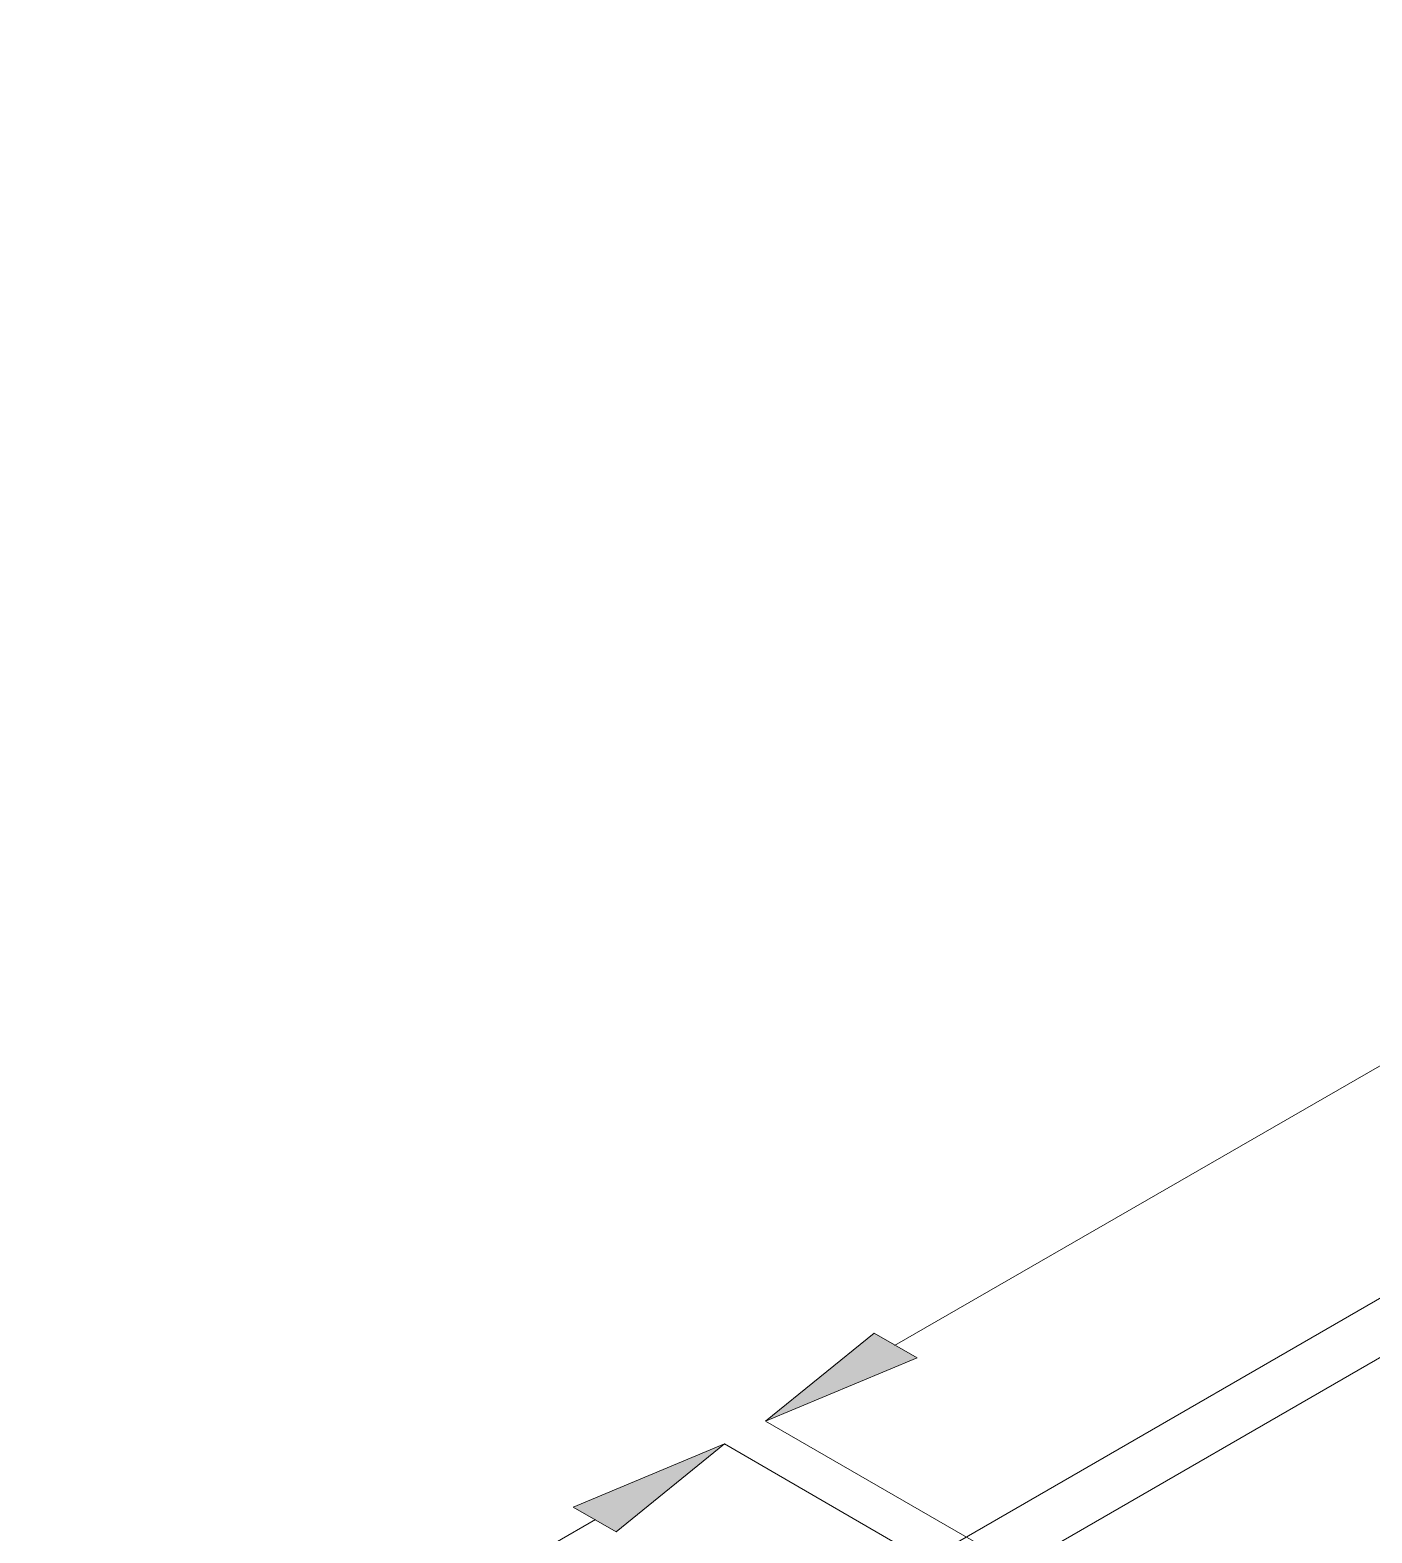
# Model space of a CAD drawing. Header units: inches. Extents: x -430764 to 256483, y 7374 to 217374.
# Drawn here: x 103985 to 117491, y 88696 to 103818 of the extents above; entities that cross this region are included whole.
import ezdxf

# ---------------------------------------------------------------- set-up
doc = ezdxf.new("R2010")
doc.units = ezdxf.units.IN
doc.header["$MEASUREMENT"] = 0
doc.layers.add('Background Stuff', color=252, linetype='Continuous', lineweight=5)
doc.layers.add('Layer 1', color=7, linetype='Continuous')

# ---------------------------------------------------------------- blocks, each defined once
blk = doc.blocks.new('block 3')
at = {"layer": 'Layer 1'}
h = blk.add_hatch(color=5, dxfattribs=at)
h.dxf.hatch_style = 2
h.paths.add_polyline_path([(685.27, -477.293), (687.434, -478.53), (679.807, -481.726)])
h = blk.add_hatch(color=5, dxfattribs=at)
h.dxf.hatch_style = 2
h.paths.add_polyline_path([(670.115, -486.056), (672.28, -487.293), (677.744, -482.86)])
at = {"layer": 'Layer 1', "color": 9, "lineweight": 0}
for points in [[(821.232, -414.723), (821.232, -411.734), (282.121, -722.935)], [(834.632, -422.455), (821.232, -414.723), (282.121, -725.924)]]:
    blk.add_lwpolyline(points, dxfattribs=at)
at = {"layer": 'Layer 1', "color": 5, "lineweight": 0}
for points in [[(686.299, -477.912), (712.79, -462.656)], [(685.27, -477.293), (687.434, -478.53), (679.807, -481.726), (685.27, -477.293)], [(685.27, -477.293), (687.434, -478.53), (679.807, -481.726), (685.27, -477.293)], [(710.01, -499.146), (679.807, -481.726)], [(670.115, -486.056), (672.28, -487.293), (677.744, -482.86), (670.115, -486.056)], [(670.115, -486.056), (672.28, -487.293), (677.744, -482.86), (670.115, -486.056)], [(707.947, -500.383), (677.744, -482.86)], [(671.25, -486.674), (644.86, -501.93)]]:
    blk.add_lwpolyline(points, dxfattribs=at)
blk = doc.blocks.new('Isometric')
at = {"layer": 'Layer 1', "xscale": 200, "yscale": 200, "zscale": 200}
blk.add_blockref('block 3', (-56424, 145185), dxfattribs=at)

msp = doc.modelspace()

# ---------------------------------------------------------------- block references
at = {"layer": 'Background Stuff'}
msp.add_blockref('Isometric', (31851.58203, 40980.31673), dxfattribs=at)

doc.saveas('drawing.dxf')
